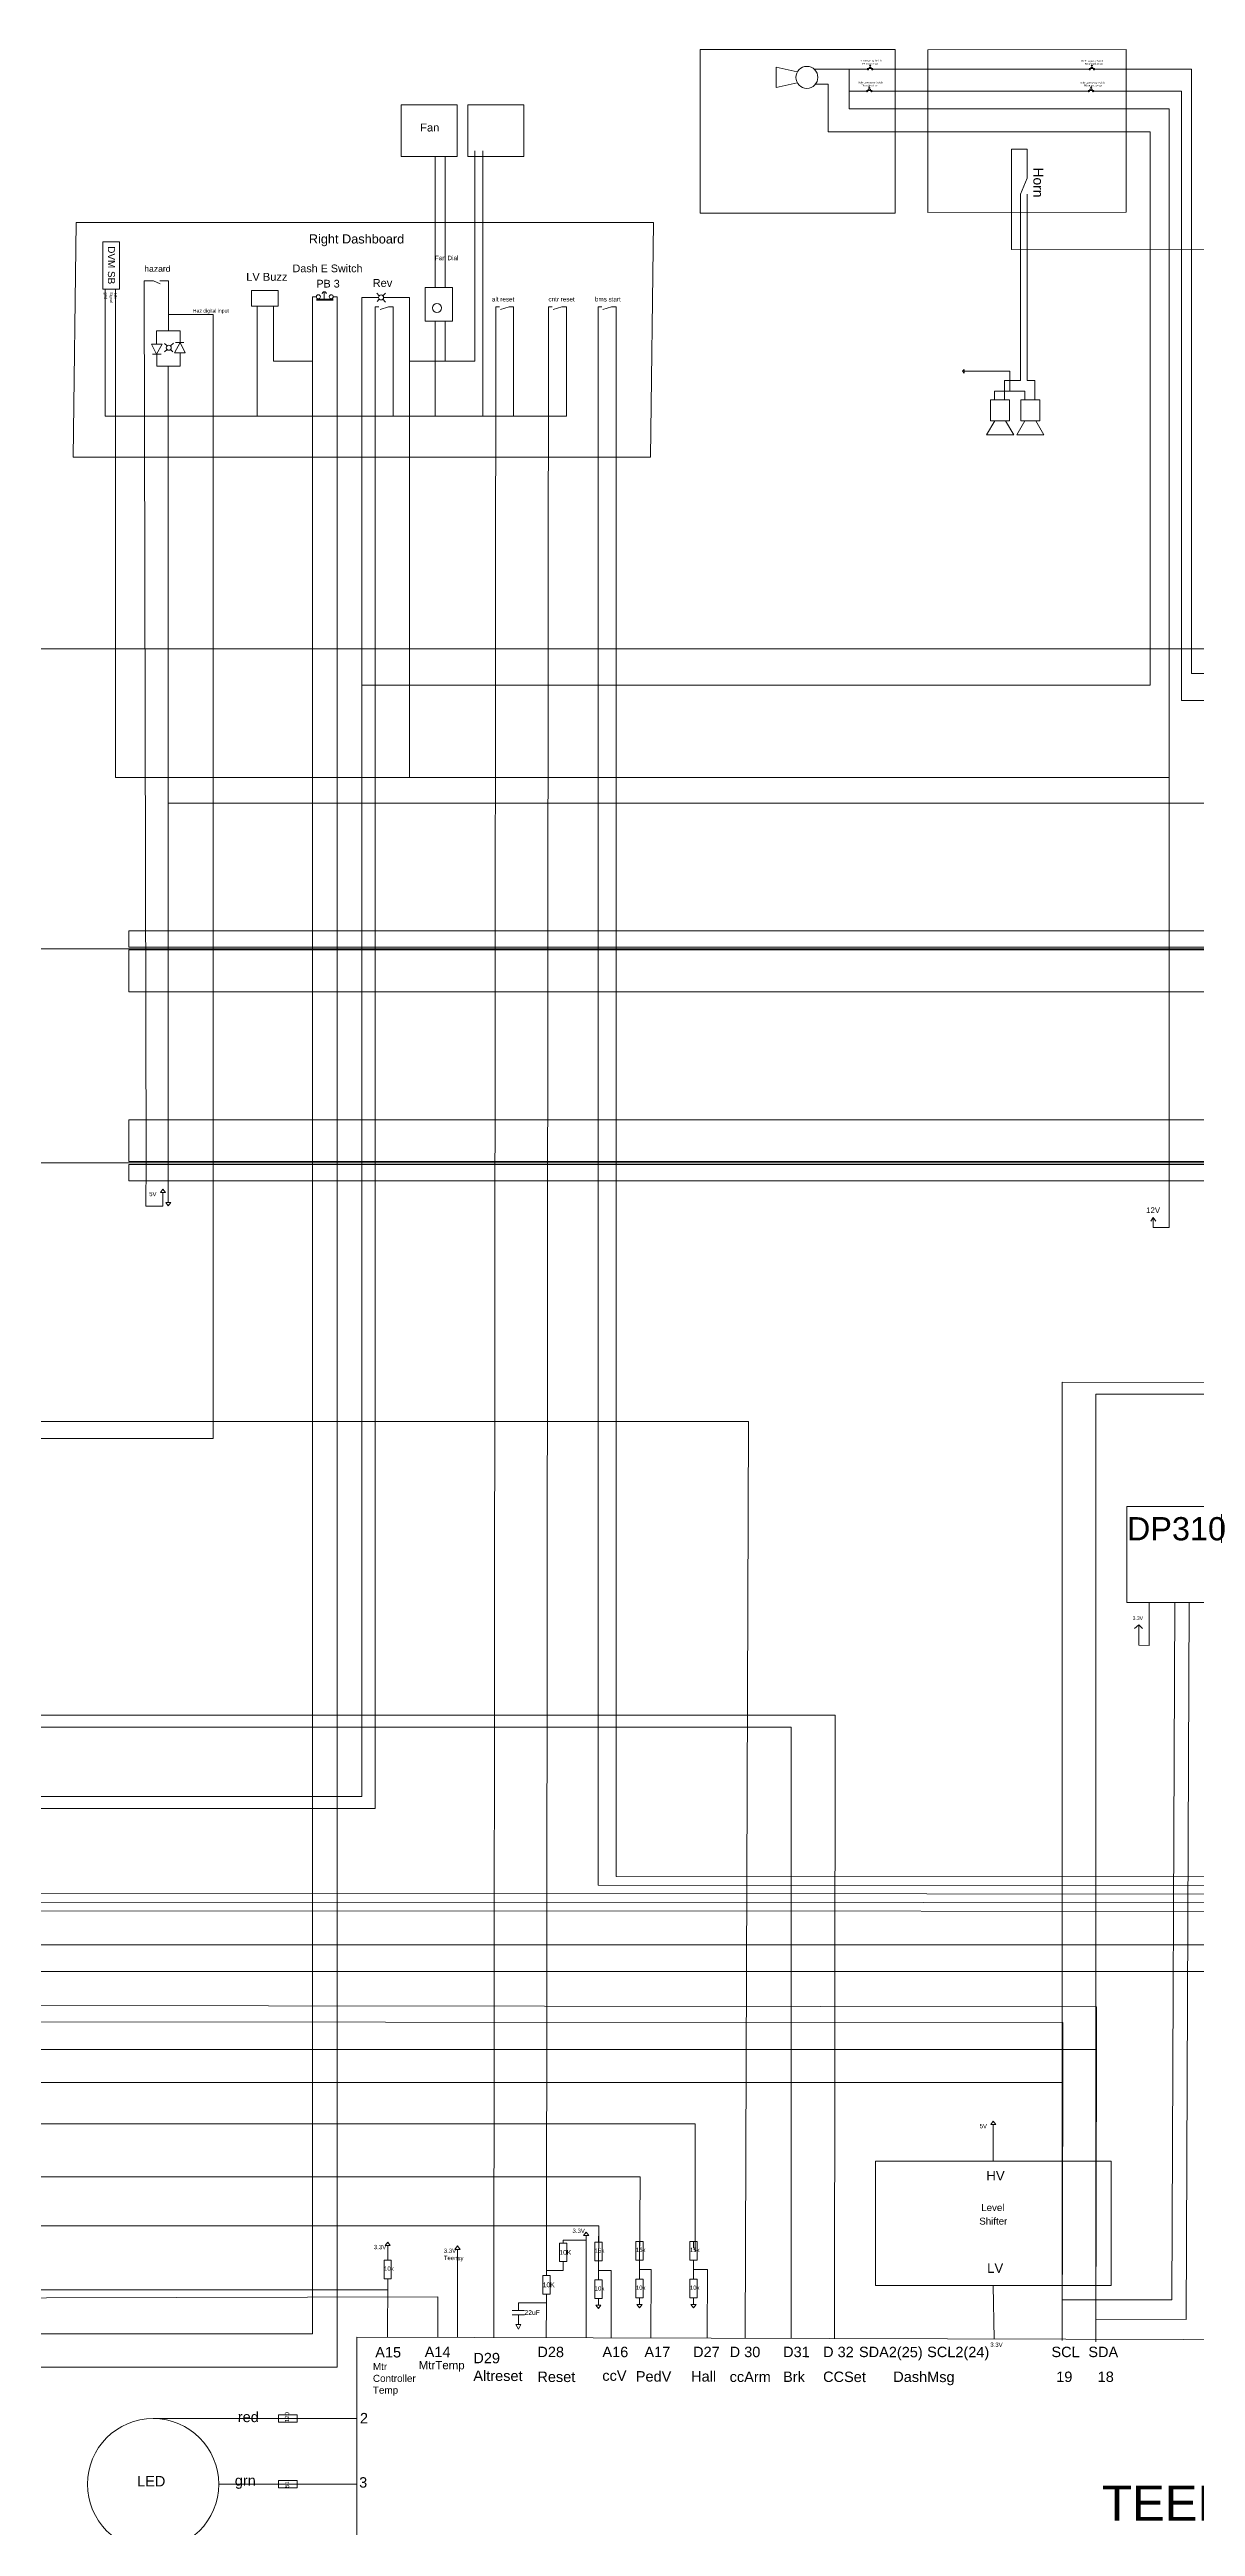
# Model space of a CAD drawing. Header units: inches. Extents: x 4541 to 19811, y -21622 to -6339.
# Drawn here: x 6394 to 7497, y -9390 to -7008 of the extents above; entities that cross this region are included whole.
import ezdxf

# ---------------------------------------------------------------- set-up
doc = ezdxf.new("R2010")
doc.units = ezdxf.units.IN
doc.header["$MEASUREMENT"] = 0
doc.layers.get('0').update_dxf_attribs({"lineweight": 0})
doc.styles.get("Standard").update_dxf_attribs({"font": 'arial.ttf'})

msp = doc.modelspace()

# ---------------------------------------------------------------- linework, layer by layer
for p, q in [((7113.6, -7029.7), (7093.4, -7025.2)), ((7093.4, -7025.2), (7093.4, -7035.1)), ((7186.3, -7027.3), (7394.4, -7027.3)), ((7093.4, -7044.9), (7093.4, -7035.1)), ((7113.6, -7040.4), (7093.4, -7044.9)), ((7185.5, -7048.3), (7393.5, -7048.3)), ((7328.3, -7147.3), (7328.3, -7326.6)), ((7334.9, -7147.3), (7334.9, -7326.6)), ((6508.6, -7230.8), (6500.3, -7230.8)), ((6508.6, -7230.8), (6508.6, -7263.1)), ((6508.6, -7263.1), (6508.6, -7278.8)), ((6715.5, -7246.8), (6740.5, -7246.8)), ((6821.6, -9208.8), (6823.5, -7255.7)), ((6872.4, -9149.1), (6874.2, -7255.7)), ((6515.3, -7290.2), (6523.5, -7290.2)), ((7312.8, -7330.7), (7312.8, -7326.6)), ((7328.3, -7326.6), (7312.8, -7326.6)), ((7334.9, -7326.6), (7342, -7326.6)), ((7342, -7326.6), (7342, -7345.2)), ((6922.2, -9111.4), (6922.2, -9117.1)), ((6961.8, -9122.6), (6961.8, -9116.4)), ((7013.8, -9122.6), (7013.8, -9116.4)), ((6922.2, -9135), (6922.2, -9153.3)), ((6961.8, -9134.4), (6961.8, -9152.7)), ((7013.8, -9134.4), (7013.8, -9152.7)), ((6839.2, -9182.7), (6851.1, -9182.7)), ((6839.2, -9187), (6851.1, -9187)), ((6493.8, -9286.6), (6689.8, -9286.6)), ((6557, -9349.9), (6689.8, -9349.9))]:
    msp.add_line(p, q)
at = {"color": 1}
for p, q in [((7163.4, -7027.3), (7129.8, -7027.2)), ((7163.4, -7065.3), (7471.5, -7065.3)), ((7471.5, -7065.3), (7471.5, -8141.1)), ((6774.9, -7237.3), (6774.9, -7111.2)), ((7334.9, -7104.3), (7319.8, -7104.3)), ((7319.8, -7104.3), (7319.8, -7200.8)), ((7334.9, -7132), (7328.3, -7147.3)), ((6457.7, -7238.9), (6457.7, -7708.5)), ((6485.3, -7230.8), (6485.3, -7230.8)), ((6485.3, -7230.8), (6487, -8079)), ((6658.5, -7248), (6658.5, -7241.3)), ((6670.8, -7246.1), (6667.1, -7246.1)), ((6457.7, -7708.5), (6740.5, -7708.5)), ((6486.9, -8120.7), (6487, -8079)), ((6503.3, -8120.8), (6486.9, -8120.7)), ((6503.3, -8120.8), (6503.2, -8107.6)), ((7471.5, -8141.1), (7456.1, -8141.1)), ((7302.2, -9039.1), (7302.2, -9004)), ((6719.5, -9134.3), (6719.5, -9120.3)), ((6910.5, -9208.5), (6910.5, -9110.8)), ((6786.7, -9208.5), (6786.7, -9124)), ((7303, -9210.2), (7302.2, -9158.6))]:
    msp.add_line(p, q, dxfattribs=at)
at = {"color": 6}
for p, q in [((7183.7, -7025.6), (7183.7, -7023.4)), ((7397.1, -7025.6), (7397.1, -7023.4)), ((7180.1, -7048.3), (7163.4, -7048.3)), ((7182.9, -7046.5), (7182.9, -7044.3)), ((7396.3, -7046.5), (7396.3, -7044.3))]:
    msp.add_line(p, q, dxfattribs=at)
at = {"color": 3}
for p, q in [((6765.2, -7237.3), (6765.2, -7111.2)), ((6811, -7360.9), (6811, -7105.8)), ((6447.8, -7238.9), (6447.8, -7360.9)), ((6593.8, -7255.1), (6593.8, -7360.9)), ((6720.4, -7255.7), (6712.1, -7258.3)), ((6724.9, -7255.7), (6720.4, -7255.7)), ((6724.9, -7255.7), (6724.9, -7360.9)), ((6840.7, -7255.7), (6840.7, -7360.9)), ((6891.4, -7255.7), (6891.4, -7360.9)), ((6765.2, -7282.2), (6765.2, -7360.9)), ((6508.4, -7360.9), (6508.4, -7312.9)), ((7318, -7317.8), (7274.2, -7317.8)), ((7303.3, -7337), (7332.5, -7336.9)), ((7318.1, -7337), (7318, -7317.8)), ((7332.5, -7336.9), (7332.5, -7345.2)), ((7303.3, -7337), (7303.3, -7345.2)), ((6447.8, -7360.9), (6508.4, -7360.9)), ((6508.4, -8079), (6508.4, -8117.2))]:
    msp.add_line(p, q, dxfattribs=at)
at = {"color": 1, "ltscale": 5}
for p, q in [((7334.9, -7104.3), (7334.9, -7132)), ((6711.4, -7245.1), (6709.1, -7242.8)), ((6711.4, -7248.5), (6709.3, -7250.7)), ((6717.3, -7242.7), (6714.8, -7245.1)), ((6714.8, -7248.5), (6717.5, -7251.2)), ((6504.7, -7290.9), (6507.2, -7293.4)), ((6507.2, -7296.8), (6504.8, -7299.2)), ((6510.6, -7293.4), (6513.3, -7290.7)), ((6510.6, -7296.8), (6512.8, -7299)), ((6503.3, -8104.3), (6500.8, -8107.6)), ((6500.8, -8107.6), (6505.7, -8107.7)), ((6503.3, -8104.3), (6505.7, -8107.7)), ((7302.2, -9000.7), (7299.7, -9004)), ((7299.7, -9004), (7304.6, -9004)), ((7302.2, -9000.7), (7304.6, -9004)), ((6719.5, -9117), (6717, -9120.3)), ((6717, -9120.3), (6721.9, -9120.4)), ((6719.5, -9117), (6721.9, -9120.4)), ((6786.7, -9120.7), (6784.2, -9124)), ((6786.7, -9120.7), (6789.2, -9124)), ((6910.5, -9107.4), (6908, -9110.8)), ((6908, -9110.8), (6912.9, -9110.8)), ((6910.5, -9107.4), (6912.9, -9110.8)), ((6784.2, -9124), (6789.2, -9124))]:
    msp.add_line(p, q, dxfattribs=at)
at = {"color": 7}
for p, q in [((6823.5, -7255.7), (6827, -7255.7)), ((6836.3, -7255.7), (6828, -7258.3)), ((6840.7, -7255.7), (6836.3, -7255.7)), ((6874.2, -7255.7), (6877.7, -7255.7)), ((6887, -7255.7), (6878.7, -7258.3)), ((6891.4, -7255.7), (6887, -7255.7)), ((6922.1, -7255.7), (6925.6, -7255.7)), ((6934.9, -7255.7), (6926.6, -7258.3)), ((6939.3, -7255.7), (6934.9, -7255.7))]:
    msp.add_line(p, q, dxfattribs=at)
at = {"color": 3, "ltscale": 5}
for p, q in [((6765.2, -7269.7), (6765.2, -7282.2)), ((6508.4, -8120.5), (6505.9, -8117.2)), ((6505.9, -8117.2), (6510.8, -8117.2)), ((6508.4, -8120.5), (6510.8, -8117.2)), ((6961.8, -9180.2), (6959.3, -9176.9)), ((6964.3, -9176.9), (6959.3, -9176.9)), ((6961.8, -9180.2), (6964.3, -9176.9)), ((7013.8, -9180.2), (7011.3, -9176.9)), ((7016.2, -9176.9), (7011.3, -9176.9)), ((7013.8, -9180.2), (7016.2, -9176.9)), ((6845.2, -9200.6), (6842.7, -9196.3)), ((6847.6, -9196.3), (6842.7, -9196.3)), ((6845.2, -9200.6), (6842.7, -9196.3)), ((6847.6, -9196.3), (6842.7, -9196.3)), ((6845.2, -9200.6), (6847.6, -9196.3)), ((6845.2, -9200.6), (6847.6, -9196.3))]:
    msp.add_line(p, q, dxfattribs=at)
at = {"ltscale": 5}
for p, q in [((7312.8, -7330.7), (7312.8, -7345.2)), ((7303.5, -7365.5), (7295.5, -7379)), ((7295.5, -7379), (7308.7, -7379)), ((7321.8, -7379), (7308.7, -7379)), ((7313.8, -7365.5), (7321.8, -7379)), ((7332.6, -7365.5), (7324.7, -7379)), ((7324.7, -7379), (7337.8, -7379)), ((7350.9, -7379), (7337.8, -7379)), ((7343, -7365.5), (7350.9, -7379)), ((6922.2, -9180.9), (6919.8, -9177.6)), ((6924.7, -9177.6), (6919.8, -9177.6)), ((6922.2, -9180.9), (6924.7, -9177.6))]:
    msp.add_line(p, q, dxfattribs=at)
at = {"ltscale": 20}
msp.add_line((6719.5, -9152.3), (6719.4, -9208.6), dxfattribs=at)
at = {"color": 5}
for points in [[(7207.8, -7165.7), (7020.2, -7165.7), (7020.2, -7008.3), (7207.8, -7008.3)], [(7430, -7164.9), (7239.2, -7165.2), (7239.2, -7008.7), (7430, -7008.3)], [(6732.4, -7061.5), (6786.4, -7061.5), (6786.4, -7111.2), (6732.4, -7111.2)], [(6796.5, -7061.5), (6850.6, -7061.5), (6850.6, -7111.2), (6796.5, -7111.2)], [(6417, -7400.3), (6972.4, -7400.3), (6975.1, -7174.7), (6419.7, -7174.7)], [(5033.8, -7873.1), (7939.4, -7873.1), (7939.4, -7584.6), (5033.8, -7584.6)], [(5035.1, -8079), (8173.3, -8079), (8173.3, -9573), (5035.1, -9573)]]:
    msp.add_lwpolyline(points, close=True, dxfattribs=at)
at = {"color": 1}
for points in [[(7180.9, -7027.3), (7163.4, -7027.3), (7163.4, -7065.3)], [(6774.9, -7308), (6803.3, -7308), (6803.3, -7105.8)], [(7319.8, -7200.8), (8986.4, -7201.9), (8986.4, -10092.2)], [(6485.3, -7230.8), (6494.2, -7230.8), (6500.7, -7233.7)], [(6650.9, -7246.1), (6647.1, -7246.1), (6647.1, -9205.1), (5429.7, -9205.1), (5429.7, -9436.5)], [(6609.6, -7255.1), (6609.6, -7308), (6647.1, -7308)], [(6709.1, -7242.8), (6711.4, -7245.1)], [(6709.3, -7250.7), (6711.4, -7248.5)], [(6717.3, -7242.7), (6714.8, -7245.1)], [(6717.5, -7251.2), (6714.8, -7248.5)], [(7471.5, -7708.5), (6740.5, -7708.5), (6740.5, -7246.8)], [(6740.5, -7308), (6774.9, -7308), (6774.9, -7269.7)], [(7456.1, -8141.1), (7456.1, -8141.1), (7456.1, -8141.1), (7456.1, -8141.1), (7456.1, -8131.6), (7453.7, -8135), (7456.1, -8131.6), (7458.6, -8135)], [(7452.3, -8501.8), (7452.3, -8543.1), (7442.1, -8543), (7442.1, -8523.2)], [(7445.6, -8527), (7442.1, -8523.2), (7438, -8527)], [(7445.6, -8527), (7442.1, -8523.2), (7438, -8527)], [(7452.3, -8543.1), (7442.1, -8543), (7442.1, -8523.2)], [(6888.3, -9117.9), (6888.3, -9115.1), (6910.5, -9115.1)]]:
    msp.add_lwpolyline(points, dxfattribs=at)
for points in [[(7180.9, -7026.7), (7182.6, -7026.7), (7182.6, -7025.6), (7184.7, -7025.6), (7184.7, -7026.7), (7186.3, -7026.7), (7184.7, -7026.7), (7182.6, -7026.7)], [(7394.3, -7026.7), (7396, -7026.7), (7396, -7025.6), (7398.1, -7025.6), (7398.1, -7026.7), (7399.7, -7026.7), (7398.1, -7026.7), (7396, -7026.7)], [(7399.7, -7027.3), (7492.8, -7027.3), (7492.8, -7608.5), (7574.4, -7608.5)], [(6694.7, -7619.8), (7453.2, -7619.8), (7453.2, -7087.4), (7143.3, -7087.4), (7143.3, -7041.6), (7131.1, -7041.6)], [(7180.1, -7047.6), (7181.8, -7047.6), (7181.8, -7046.5), (7183.9, -7046.5), (7183.9, -7047.6), (7185.5, -7047.6), (7183.9, -7047.6), (7181.8, -7047.6)], [(7393.5, -7047.6), (7395.2, -7047.6), (7395.2, -7046.5), (7397.3, -7046.5), (7397.3, -7047.6), (7398.9, -7047.6), (7397.3, -7047.6), (7395.2, -7047.6)], [(6094.4, -7199.3), (6065.5, -7199.3), (6065.5, -7314), (6065.5, -8905.3), (7369.2, -8905.7), (7368.5, -9211.7)], [(6094.4, -7214.9), (6073.5, -7214.9), (6073.5, -7314), (6073.5, -8889.2), (7401.6, -8890.7), (7400.9, -9212.8)], [(5135.8, -8865.3), (5170, -8865.3), (5170, -8688.3), (6694.7, -8688.3), (6694.7, -7246.8), (6710.7, -7246.8)], [(5135.8, -8873.9), (5178, -8873.9), (5178, -8699.9), (6707.6, -8699.9), (6707.6, -7255.7), (6711.1, -7255.7)], [(6670.8, -7246.1), (6670.8, -9237.3), (5470.5, -9237.3), (5470.5, -9436.5)], [(6508.6, -7263.1), (6551.7, -7263.1), (6551.7, -8344.2), (5717.9, -8344.2), (5717.9, -8362.5)], [(8264.9, -8774.1), (6922.1, -8773.7), (6922.1, -7255.7)], [(6508.6, -7278.8), (6497.2, -7278.8), (6497.2, -7291.7), (6492.3, -7291.7), (6497.1, -7301.4), (6502.4, -7291.7), (6497.2, -7291.7)], [(6519.8, -7290.2), (6519.8, -7278.8), (6508.6, -7278.8)], [(6493.1, -7301.4), (6501.7, -7301.4)], [(6497.4, -7301.4), (6497.4, -7312.9), (6508.4, -7312.9)], [(6508.4, -7312.9), (6519.7, -7312.9), (6519.7, -7300), (6524.6, -7300), (6519.8, -7290.2), (6514.5, -7300), (6519.7, -7300)], [(5135.8, -8856.7), (7531.6, -8856.7), (7531.6, -8419), (7531.6, -7365.1)], [(5135.8, -8831), (7543.5, -8831), (7543.5, -8419), (7543.5, -7365.1)], [(8333.4, -8290.7), (7368.5, -8289.9), (7368.5, -9211.7)], [(8333.4, -8284.4), (8331.4, -8284.4), (8331.4, -8301.6), (7400.9, -8301.6), (7400.9, -9210.5)], [(5536.9, -8327.9), (7066.6, -8327.9), (7063.3, -9209.5)], [(7107.7, -9209.6), (7107.7, -8621.7), (5549.8, -8621.7), (5549.8, -8436.3), (5536.9, -8436.3)], [(5566.6, -8436.3), (5577.2, -8436.3), (5577.2, -8610.3), (7150, -8610.3), (7149.3, -9209.5)], [(7476.7, -8501.8), (7473.8, -9172.6), (7368.5, -9172.4), (7368.4, -9210.2)], [(7490.7, -8501.8), (7487.8, -9191.4), (7400.8, -9191.2), (7400.8, -9210.4)], [(6082.7, -9436.5), (6082.7, -8931.7), (7401.6, -8931.7), (7400.8, -9210.4)], [(6082.7, -9490.9), (6082.7, -9477.8), (6103.7, -9477.8), (6103.7, -8963.6), (7369.1, -8963.6), (7368.4, -9210.2)], [(7015.3, -9125.8), (7015.3, -9003.3), (6164.5, -9003.3), (6164.5, -9148.5), (5137.1, -9148.5)], [(5348.1, -9054.1), (6962.3, -9054.1), (6961.8, -9143.5), (6972.9, -9143.5), (6972.7, -9209.4)], [(5340.4, -9101.5), (6922.6, -9101.5), (6922.2, -9144.2), (6934.6, -9144.2), (6934.4, -9209.2)], [(6888.3, -9135.8), (6888.3, -9144.2), (6872.4, -9144.2)], [(7013.8, -9143.5), (7027.1, -9143.5), (7027, -9209.4)], [(5135.8, -9173.8), (6767.6, -9169.7), (6767.6, -9208.5)], [(6872.2, -9167.1), (6872.2, -9175.3), (6845.2, -9175.3), (6845.2, -9182.7), (6845.2, -9175.3), (6872.2, -9175.3), (6872, -9209)], [(6922.2, -9171.3), (6922.2, -9177.6)]]:
    msp.add_lwpolyline(points)
at = {"color": 6, "ltscale": 5}
msp.add_lwpolyline([(7398.9, -7048.3), (7483.1, -7048.3), (7483.1, -7634.5), (7623.5, -7634.5), (7623.5, -7430.9), (7795.4, -7430.9)], dxfattribs=at)
at = {"color": 3, "ltscale": 5}
msp.add_lwpolyline([(6461.5, -7193.2), (6461.5, -7238.9), (6445.3, -7238.9), (6445.3, -7193.2)], close=True, dxfattribs=at)
at = {"ltscale": 5}
for points in [[(6200, -7236.5), (6200, -7314.1), (6200, -8798.5), (8264.8, -8799.1)], [(6205.6, -7236.5), (6205.6, -7314.1), (6205.6, -8790.2), (8264.8, -8790.7)], [(6939.3, -7255.7), (6939.3, -8765.4), (8264.9, -8765.7)]]:
    msp.add_lwpolyline(points, dxfattribs=at)
at = {"color": 1, "ltscale": 5}
msp.add_lwpolyline([(6211.2, -7236.5), (6211.2, -7314.1), (6211.2, -8781.8), (8264.9, -8782.4)], dxfattribs=at)
for points in [[(6588.4, -7240), (6614.2, -7240), (6614.2, -7255.1), (6588.4, -7255.1)], [(6755.7, -7237.3), (6781.9, -7237.3), (6781.9, -7269.7), (6755.7, -7269.7)], [(7430.7, -8501.8), (7521.6, -8501.8), (7521.6, -8409.4), (7430.7, -8409.4)], [(7430.7, -8501.8), (7521.6, -8501.8), (7521.6, -8409.4), (7430.7, -8409.4)], [(7188.8, -9158.6), (7415.6, -9158.6), (7415.6, -9039.1), (7188.8, -9039.1)], [(6884.7, -9117.9), (6891.8, -9117.9), (6891.8, -9135.8), (6884.7, -9135.8)], [(6918.7, -9135), (6925.7, -9135), (6925.7, -9117.1), (6918.7, -9117.1)], [(6958.3, -9134.4), (6965.3, -9134.4), (6965.3, -9116.4), (6958.3, -9116.4)], [(7010.3, -9134.4), (7017.3, -9134.4), (7017.3, -9116.4), (7010.3, -9116.4)], [(6716, -9152.3), (6723, -9152.3), (6723, -9134.3), (6716, -9134.3)], [(6716, -9152.3), (6723, -9152.3), (6723, -9134.3), (6716, -9134.3)], [(6716, -9152.3), (6723, -9152.3), (6723, -9134.3), (6716, -9134.3)], [(6716, -9152.3), (6723, -9152.3), (6723, -9134.3), (6716, -9134.3)], [(6868.7, -9149.1), (6875.7, -9149.1), (6875.7, -9167.1), (6868.7, -9167.1)], [(6918.7, -9171.3), (6925.7, -9171.3), (6925.7, -9153.3), (6918.7, -9153.3)], [(6918.7, -9171.3), (6925.7, -9171.3), (6925.7, -9153.3), (6918.7, -9153.3)], [(6918.7, -9171.3), (6925.7, -9171.3), (6925.7, -9153.3), (6918.7, -9153.3)], [(6918.7, -9171.3), (6925.7, -9171.3), (6925.7, -9153.3), (6918.7, -9153.3)], [(6958.3, -9170.7), (6965.3, -9170.7), (6965.3, -9152.7), (6958.3, -9152.7)], [(7010.3, -9170.7), (7017.3, -9170.7), (7017.3, -9152.7), (7010.3, -9152.7)], [(6689.8, -9509.9), (8167.5, -9514), (8167.5, -9212.6), (6689.8, -9208.5)], [(6632.5, -9290.1), (6632.5, -9283.1), (6614.5, -9283.1), (6614.5, -9290.1)], [(6632.5, -9353.4), (6632.5, -9346.4), (6614.5, -9346.4), (6614.5, -9353.4)]]:
    msp.add_lwpolyline(points, close=True)
at = {"color": 1, "const_width": 1.91}
msp.add_lwpolyline([(6667.1, -7248.9), (6650.9, -7248.9)], dxfattribs=at)
at = {"color": 3, "ltscale": 20}
msp.add_lwpolyline([(7274.2, -7317.8), (7274.2, -7316.1), (7272.4, -7317.8), (7274.2, -7319.6), (7274.2, -7317.8)], dxfattribs=at)
at = {"ltscale": 5}
for points in [[(7317.9, -7365.5), (7299.5, -7365.5), (7299.5, -7345.2), (7317.9, -7345.2)], [(7347, -7365.5), (7328.6, -7365.5), (7328.6, -7345.2), (7347, -7345.2)]]:
    msp.add_lwpolyline(points, close=True, dxfattribs=at)
at = {"color": 3}
for points in [[(6891.4, -7360.9), (6508.4, -7360.9), (6508.4, -8079)], [(6508.4, -7733.1), (7866.2, -7733.1), (7866.2, -7409.9), (7537.5, -7409.9)], [(6961.8, -9170.7), (6961.8, -9176.9)], [(7013.8, -9170.7), (7013.8, -9176.9)], [(6845.2, -9187), (6845.2, -9187), (6845.2, -9196.3)], [(6845.2, -9187), (6845.2, -9196.3)]]:
    msp.add_lwpolyline(points, dxfattribs=at)
at = {"color": 6}
for points in [[(6470.6, -7871.6), (7841.6, -7871.6), (7841.6, -7855.9), (6470.6, -7855.9)], [(6470.6, -7914.5), (7841.6, -7914.5), (7841.6, -7874.2), (6470.6, -7874.2)], [(6470.6, -8037.6), (7841.6, -8037.6), (7841.6, -8077.9), (6470.6, -8077.9)], [(6470.6, -8080.6), (7841.6, -8080.6), (7841.6, -8096.3), (6470.6, -8096.3)]]:
    msp.add_lwpolyline(points, close=True, dxfattribs=at)
at = {"ltscale": 20}
msp.add_lwpolyline([(5137, -9163), (6719.5, -9163)], dxfattribs=at)
for centre, radius in [((7122.8, -7035.1), 10.6), ((6766.9, -7256.9), 4.24), ((6493.8, -9349.9), 63.2)]:
    msp.add_circle(centre, radius)
at = {"color": 6}
for centre in [(7181.6, -7027.3), (7185.7, -7027.3), (7395, -7027.3), (7399.1, -7027.3), (7180.8, -7048.3), (7184.9, -7048.3), (7394.2, -7048.3), (7398.3, -7048.3)]:
    msp.add_circle(centre, 0.635, dxfattribs=at)
at = {"color": 1}
for centre, radius in [((6652.8, -7246.1), 1.91), ((6665.2, -7246.1), 1.91), ((6713.1, -7246.8), 2.4)]:
    msp.add_circle(centre, radius, dxfattribs=at)
at = {"color": 1, "ltscale": 5}
for centre, radius in [((6713.1, -7246.8), 2.4), ((6508.9, -7295.1), 2.43)]:
    msp.add_circle(centre, radius, dxfattribs=at)
at = {"color": 6}
for centre in [(7183.7, -7024), (7397.1, -7024), (7182.9, -7044.9), (7396.3, -7044.9)]:
    msp.add_arc(centre, 0.635, 0, 180, dxfattribs=at)
at = {"color": 1}
msp.add_arc((6658.5, -7243.2), 1.91, 0, 180, dxfattribs=at)

# ---------------------------------------------------------------- texts
at = {"color": 6}
for s, p in [('HV Emergency Switch', (7173, -7019.8)), ('PB inside of car', (7176.1, -7022.9)), ('HV Emergency Switch', (7386.7, -7020.1)), ('PB on back of car', (7390.2, -7022.8)), ('Solar Emergency Switch', (7172.2, -7040.7)), ('PB inside of car', (7175.3, -7043.8)), ('Solar Emergency Switch', (7385.8, -7041)), ('PB on back of car', (7389.4, -7043.7))]:
    msp.add_text(s, height=1.552, dxfattribs=at).set_placement(p)
at = {"ltscale": 5}
for s, height, rotation, p in [('Horn', 9.52, 270, (7340.7, -7121.8)), ('Signal', 2.66, 270, (6452.3, -7241.6)), ('gnd', 2.95, 270, (6446.8, -7241.8)), ('12v', 2.66, 270, (6456.4, -7242.3)), ('A15', 10, 359.8034, (6707.5, -9227.9)), ('A14', 10, 359.8034, (6755.1, -9227.6)), ('D28', 10, 359.8034, (6863.5, -9227.6)), ('A16', 10, 359.8034, (6926.1, -9227.6)), ('A17', 10, 359.8034, (6966.5, -9227.6)), ('D27', 10, 359.8034, (7013.3, -9227.6)), ('D 30', 10, 359.8034, (7048.5, -9227.6)), ('D31', 10, 359.8034, (7099.9, -9227.6)), ('D 32', 10, 359.8034, (7138.4, -9227.6)), ('SDA2(25)', 10, 359.8034, (7172.9, -9227.6)), ('SCL2(24)', 10, 359.8034, (7238.5, -9227.6)), ('SCL', 10, 359.8034, (7358.1, -9227.6)), ('SDA', 10, 359.8034, (7393.6, -9227.6)), ('MtrTemp', 7.92, 359.8034, (6749.3, -9239.2)), ('Altreset', 10, 359.8034, (6801.9, -9250.5)), ('D29', 10, 359.8034, (6801.9, -9233.5)), ('Reset', 10, 359.8034, (6863.5, -9251.5)), ('ccV', 10, 359.8034, (6926, -9250.4)), ('PedV', 10, 359.8034, (6958.2, -9251.1)), ('Hall', 10, 359.8034, (7011.4, -9251.1)), ('ccArm', 10, 359.8034, (7048.5, -9251.5)), ('Brk', 10, 359.8034, (7099.9, -9251.5)), ('CCSet', 10, 359.8034, (7138.4, -9251.5)), ('DashMsg', 10, 359.8034, (7205.9, -9251.5)), ('19', 10, 359.8034, (7362.7, -9251.5)), ('18', 10, 359.8034, (7402.6, -9251.5)), ('red', 10, 359.8034, (6575.3, -9290.1)), ('2', 10, 359.8034, (6692.8, -9291.3)), ('LED', 10, 359.8034, (6478.4, -9351.9)), ('grn', 10, 359.8034, (6572.4, -9351.3)), ('3', 10, 359.8034, (6692, -9353.1))]:
    msp.add_text(s, height=height, rotation=rotation, dxfattribs=at).set_placement(p)
at = {"color": 3}
msp.add_text('DVM SB', height=6.83, rotation=270, dxfattribs=at).set_placement((6450.3, -7197.5))
for s, height, p in [('hazard', 5.91, (6485.3, -7222.1)), ('Dash E Switch', 7.404, (6628, -7222.5))]:
    msp.add_text(s, height=height, dxfattribs=at).set_placement(p)
at = {"color": 1}
for s, height, p in [('PB 3', 7.4, (6650.9, -7237.2)), ('12V', 5.41, (7449.2, -8127.3)), ('3.3V', 3.47, (7436.3, -8518.7)), ('3.3V', 3.47, (7436.3, -8518.7))]:
    msp.add_text(s, height=height, dxfattribs=at).set_placement(p)
for s, height, p in [('Haz digital input', 3.473, (6532.1, -7261.3)), ('DP310', 22.34, (7430.7, -8442.1)), ('HV', 9.09, (7295.5, -9057.7)), ('Shifter', 6.68, (7288.7, -9100.2)), ('Level', 6.68, (7290.6, -9087.1)), ('15k', 4.13, (6918.7, -9127.3)), ('15k', 4.13, (6958.3, -9126.6)), ('15k', 4.13, (7010.3, -9126.6)), ('10k', 4.13, (6716, -9144.6)), ('10k', 4.13, (6716, -9144.6)), ('10k', 4.13, (6716, -9144.6)), ('10k', 4.13, (6716, -9144.6)), ('10K', 4.63, (6884.7, -9129.2)), ('LV', 9.09, (7296.2, -9146.6)), ('10K', 4.63, (6868.7, -9160.4)), ('10k', 4.13, (6918.7, -9163.6)), ('10k', 4.13, (6918.7, -9163.6)), ('10k', 4.13, (6918.7, -9163.6)), ('10k', 4.13, (6918.7, -9163.6)), ('10k', 4.13, (6958.3, -9162.9)), ('10k', 4.13, (7010.3, -9162.9)), ('22uF', 4.63, (6851.1, -9187)), ('TEENSY 4.1', 33.87, (7406.7, -9385))]:
    msp.add_text(s, height=height).set_placement(p)
for s, p in [('5V', (6490, -8111.1)), ('5V', (7289, -9007.5)), ('3.3V', (6706.2, -9123.8)), ('3.3V', (6773.5, -9127.4)), ('3.3V', (6897.3, -9108.2)), ('Teensy', (6773.5, -9134.3)), ('3.3V', (7299.3, -9217.7))]:
    msp.add_text(s, height=4.13, rotation=359.6073, dxfattribs=at).set_placement(p)
for s, p in [('120', (6624.7, -9290.1)), ('51', (6624.7, -9353.4))]:
    msp.add_text(s, height=4.13, rotation=90).set_placement(p)
for s, width, gutter_width, insert, char_height, attachment_point in [('Fan', 27.146, 38.1, (6750.8, -7079.5), 7.62, 1), ('Right Dashboard', 149.565, 43.8, (6735.4, -7186.1), 8.755, 3), ('Fan Dial', 68.185, 21.7, (6765, -7206.6), 4.33, 1), ('LV Buzz', 44.434, 38.1, (6583.4, -7223.1), 7.62, 1), ('Rev', 27.146, 38.1, (6705, -7229), 7.62, 1), ('alt reset', 68.185, 21.7, (6819.8, -7246.3), 4.33, 1), ('cntr reset', 68.185, 21.7, (6874.2, -7246.3), 4.33, 1), ('bms start', 68.185, 21.7, (6918.9, -7246.3), 4.33, 1)]:
    msp.add_mtext_dynamic_manual_height_columns(s, width=width, gutter_width=gutter_width, heights=[0], dxfattribs=dict(insert=insert, char_height=char_height, attachment_point=attachment_point))
at = {"ltscale": 20, "insert": (6705.3, -9233.3), "char_height": 6.8, "attachment_point": 1}
msp.add_mtext_dynamic_manual_height_columns('Mtr\\PController\\PTemp', width=0.219, gutter_width=34, heights=[0], dxfattribs=at)

doc.saveas('drawing.dxf')
